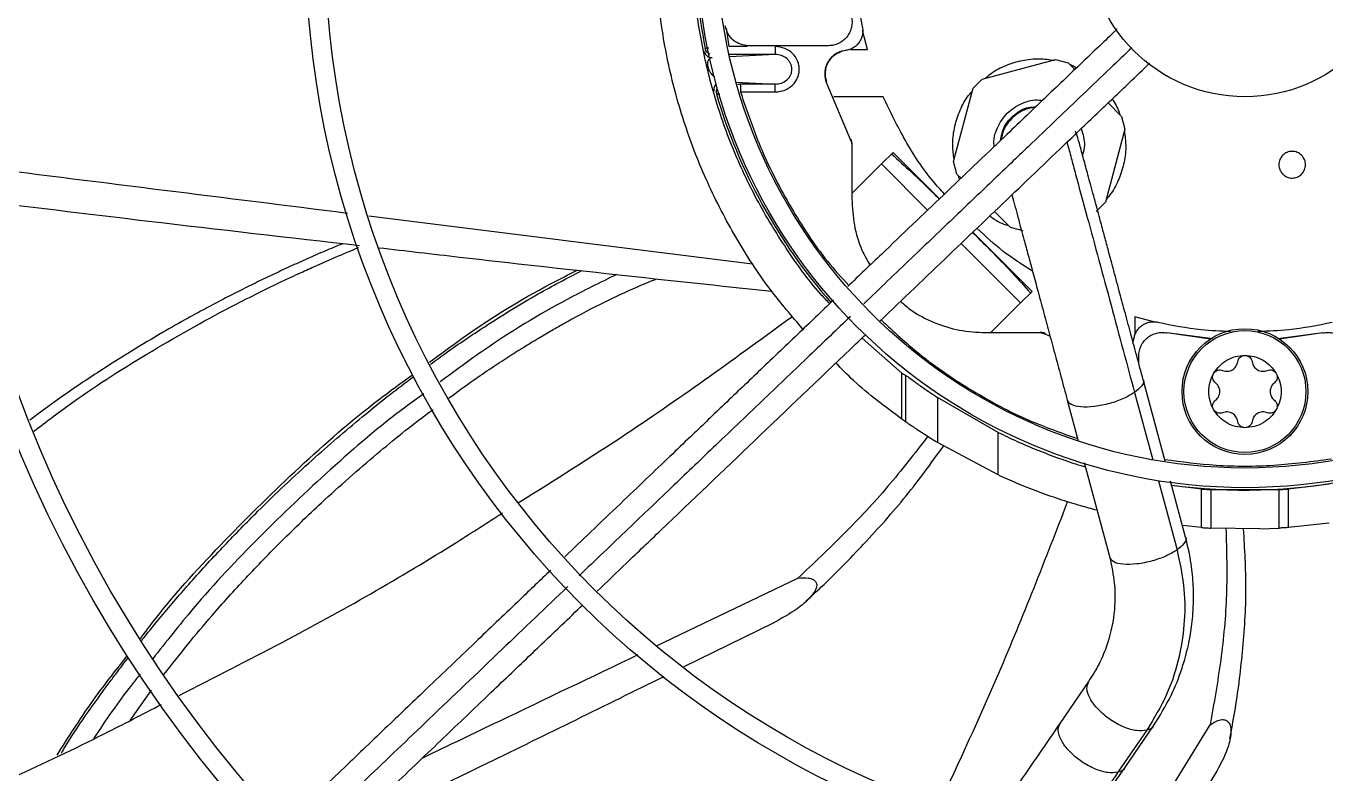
# Model space of a CAD drawing. Header units: inches. Extents: x 1229 to 1453, y -1023 to -720.
# Drawn here: x 1249.01 to 1255.52, y -989.65 to -985.91 of the extents above; entities that cross this region are included whole.
import ezdxf

# ---------------------------------------------------------------- set-up
doc = ezdxf.new("R2010")
doc.units = ezdxf.units.IN
doc.header["$MEASUREMENT"] = 0

msp = doc.modelspace()

# ---------------------------------------------------------------- linework, layer by layer
at = {"color": 18, "linetype": 'Continuous', "lineweight": 25, "true_color": 0x000000}
for p, q in [((1252.5126, -985.9213), (1252.5268, -986.0133)), ((1253.2208, -986.0284), (1253.1956, -985.9332)), ((1252.62, -986.0133), (1252.5268, -986.0133)), ((1252.7591, -986.0527), (1252.5274, -986.0527)), ((1252.7591, -986.0527), (1252.53, -986.0642)), ((1253.0252, -986.0087), (1252.6251, -986.0087)), ((1252.7591, -986.0133), (1252.7591, -986.0527)), ((1253.1357, -986.0284), (1253.2208, -986.0284)), ((1253.7955, -986.176), (1254.1619, -986.0778)), ((1254.1619, -986.0778), (1254.2248, -986.0947)), ((1254.2248, -986.0947), (1254.2584, -986.1282)), ((1252.5621, -986.191), (1252.7591, -986.2009)), ((1253.0127, -986.1878), (1253.0146, -986.1875)), ((1253.0127, -986.1878), (1253.1378, -986.4843)), ((1253.7494, -986.2221), (1253.7955, -986.176)), ((1252.5707, -986.2009), (1252.5845, -986.2009)), ((1252.7591, -986.2009), (1252.5845, -986.2009)), ((1252.5845, -986.2403), (1252.7591, -986.2403)), ((1253.6512, -986.5885), (1253.7494, -986.2221)), ((1253.2989, -986.2646), (1253.0516, -986.2646)), ((1254.4254, -986.2953), (1254.4931, -986.3629)), ((1254.4931, -986.3629), (1254.5099, -986.4259)), ((1254.2674, -986.4562), (1254.2623, -986.4361)), ((1254.5099, -986.4259), (1254.4118, -986.7923)), ((1253.1378, -986.4762), (1253.1378, -986.4843)), ((1253.1421, -986.5024), (1253.1421, -986.4939)), ((1253.1421, -986.5024), (1253.1421, -986.7764)), ((1253.3484, -986.5434), (1253.2908, -986.601)), ((1253.3484, -986.5434), (1253.5808, -986.7758)), ((1253.2908, -986.601), (1253.1421, -986.7497)), ((1253.5219, -986.832), (1253.2908, -986.601)), ((1253.6681, -986.6515), (1253.6512, -986.5885)), ((1253.689, -986.6724), (1253.6681, -986.6515)), ((1253.9363, -986.9197), (1253.856, -986.8394)), ((1254.4118, -986.7923), (1254.3657, -986.8384)), ((1250.7236, -986.86), (1252.6447, -987.1014)), ((1253.7478, -986.9428), (1254.0444, -987.2394)), ((1253.9993, -986.9366), (1253.9363, -986.9197)), ((1253.9868, -987.297), (1253.689, -986.9991)), ((1253.9868, -987.297), (1253.8381, -987.4457)), ((1254.0444, -987.2394), (1253.9868, -987.297)), ((1254.6546, -987.3921), (1254.5594, -987.3669)), ((1254.5594, -987.3669), (1254.5594, -987.4521)), ((1253.3932, -987.6486), (1253.1932, -987.4729)), ((1253.8114, -987.4457), (1254.0854, -987.4457)), ((1254.0938, -987.4457), (1254.0854, -987.4457)), ((1254.1035, -987.45), (1254.1116, -987.45)), ((1254.1035, -987.45), (1254.1346, -987.4631)), ((1254.5498, -987.5001), (1254.5551, -987.4774)), ((1254.9378, -987.4776), (1254.7202, -987.4467)), ((1254.9503, -987.4769), (1254.7202, -987.4467)), ((1255.501, -987.4467), (1255.2753, -987.4763)), ((1255.501, -987.4467), (1255.2834, -987.4776)), ((1254.5791, -987.5995), (1254.5791, -987.5626)), ((1253.3932, -987.8791), (1253.3932, -987.6486)), ((1253.3932, -987.6486), (1253.3977, -987.6521)), ((1253.3977, -987.6521), (1253.4111, -987.6583)), ((1253.4111, -987.6583), (1253.4111, -987.8918)), ((1254.7112, -988.0892), (1254.6011, -987.6812)), ((1254.558, -987.7456), (1254.649, -988.0831)), ((1253.8743, -987.9454), (1253.5705, -987.7705)), ((1253.5705, -987.7705), (1253.5705, -987.9965)), ((1254.2211, -987.7838), (1254.2762, -987.9884)), ((1253.4111, -987.8918), (1253.3932, -987.8791)), ((1253.8743, -988.1586), (1253.8743, -987.9454)), ((1253.8743, -988.1586), (1253.5705, -987.9965)), ((1254.3053, -988.0963), (1254.4337, -988.5723)), ((1254.3087, -988.1152), (1254.3081, -988.1147)), ((1254.6772, -988.1877), (1254.7706, -988.5341)), ((1254.8137, -988.4697), (1254.7384, -988.1903)), ((1254.893, -988.2304), (1254.7443, -988.2121)), ((1255.532, -988.2053), (1255.3282, -988.2304)), ((1254.893, -988.4219), (1254.893, -988.2304)), ((1255.2818, -988.2338), (1254.9394, -988.2338)), ((1254.9394, -988.2338), (1254.9394, -988.425)), ((1255.2818, -988.425), (1255.2818, -988.2338)), ((1255.3282, -988.4219), (1255.3282, -988.2304)), ((1255.532, -988.3997), (1255.3282, -988.4219)), ((1254.893, -988.4219), (1254.7981, -988.4116)), ((1255.1855, -988.429), (1254.9394, -988.425)), ((1255.1855, -988.429), (1255.2818, -988.425)), ((1252.1638, -989.0142), (1252.8721, -988.6751)), ((1252.7478, -988.9003), (1252.3015, -989.1194)), ((1249.5279, -989.3885), (1249.6357, -989.2367)), ((1254.3281, -989.1926), (1254.1842, -989.4025)), ((1254.6186, -989.4375), (1254.4748, -989.6474)), ((1254.5088, -989.6254), (1254.6526, -989.4154)), ((1254.5451, -990.0439), (1254.936, -989.4106)), ((1254.9714, -989.6381), (1254.7173, -990.0587))]:
    msp.add_line(p, q, dxfattribs=at)
for centre, radius in [((1255.1106, -985.4772), 11.7126), ((1255.1106, -985.4772), 8.5704), ((1255.1106, -985.4772), 8.472), ((1255.1106, -985.4772), 6.6478), ((1255.1106, -985.4772), 6.5493), ((1255.1106, -985.4772), 4.7037), ((1255.1106, -985.4772), 4.6053), ((1255.1106, -985.4772), 2.745), ((1255.1106, -985.4772), 2.6465), ((1255.1106, -985.4772), 0.7874), ((1255.1106, -987.741), 0.315), ((1255.1106, -987.741), 0.3053)]:
    msp.add_circle(centre, radius, dxfattribs=at)
for centre, radius, start, end in [((1255.1106, -985.4772), 2.7569, 168.59287, 191.40713), ((1252.502, -986.2389), 0.0394, 150.10728, 196.26893), ((1255.1106, -985.4772), 2.7569, 196.2782, 221.24448), ((1255.1106, -985.4772), 2.7569, 262.29322, 280.98001)]:
    msp.add_arc(centre, radius, start, end, dxfattribs=at)
for points, knots in [([(1252.8976, -987.4286), (1252.8415, -987.363), (1252.7181, -987.2188), (1252.5586, -986.9721), (1252.4153, -986.6967), (1252.3025, -986.4073), (1252.2204, -986.1078), (1252.1702, -985.8013), (1252.1525, -985.4912), (1252.1673, -985.181), (1252.2146, -984.874), (1252.2937, -984.5737), (1252.4041, -984.2835), (1252.5438, -984.0059), (1252.7134, -983.7462), (1252.8629, -983.5526), (1252.9631, -983.4543), (1252.9894, -983.4284)], [0, 0, 0, 0, 0.05882, 0.129282, 0.199743, 0.270205, 0.340667, 0.411128, 0.48159, 0.552051, 0.622513, 0.692975, 0.763436, 0.833898, 0.904359, 0.974821, 1, 1, 1, 1]), ([(1253.0312, -987.3009), (1253.0158, -987.2845), (1252.9351, -987.1989), (1252.8112, -987.0251), (1252.6627, -986.7816), (1252.5419, -986.5226), (1252.4479, -986.253), (1252.3823, -985.9751), (1252.3456, -985.6919), (1252.3381, -985.4064), (1252.3601, -985.1216), (1252.4113, -984.8407), (1252.491, -984.5664), (1252.5987, -984.302), (1252.7324, -984.0495), (1252.8933, -983.814), (1253.0223, -983.6505), (1253.1033, -983.5726), (1253.1158, -983.5607)], [0, 0, 0, 0, 0.016441, 0.085793, 0.155147, 0.2245, 0.293853, 0.363206, 0.432559, 0.501912, 0.571266, 0.640619, 0.709972, 0.779325, 0.848678, 0.918031, 0.987384, 1, 1, 1, 1]), ([(1266.8201, -985.4772), (1266.8153, -985.7326), (1266.8057, -986.2436), (1266.7276, -987.0067), (1266.6035, -987.7632), (1266.4292, -988.51), (1266.2066, -989.2438), (1265.9365, -989.9614), (1265.6201, -990.6599), (1265.2586, -991.3361), (1264.8537, -991.9873), (1264.407, -992.6106), (1263.9206, -993.2033), (1263.3964, -993.763), (1262.8368, -994.2871), (1262.244, -994.7736), (1261.6207, -995.2202), (1260.9696, -995.6252), (1260.2933, -995.9866), (1259.5949, -996.3031), (1258.8772, -996.5732), (1258.1434, -996.7958), (1257.3967, -996.9699), (1256.6401, -997.0948), (1255.877, -997.17), (1255.1106, -997.1951), (1254.3442, -997.17), (1253.5811, -997.0948), (1252.8246, -996.9699), (1252.0778, -996.7958), (1251.344, -996.5732), (1250.6264, -996.3031), (1249.9279, -995.9866), (1249.2517, -995.6252), (1248.6005, -995.2202), (1247.9772, -994.7736), (1247.3845, -994.2871), (1246.8248, -993.763), (1246.3006, -993.2033), (1245.8142, -992.6106), (1245.3675, -991.9873), (1244.9626, -991.3361), (1244.6012, -990.6599), (1244.2847, -989.9614), (1244.0146, -989.2438), (1243.792, -988.51), (1243.6177, -987.7632), (1243.4936, -987.0067), (1243.4156, -986.2436), (1243.4059, -985.7326), (1243.4011, -985.4772)], [0, 0, 0, 0, 0.020833, 0.041667, 0.0625, 0.083333, 0.104167, 0.125, 0.145833, 0.166667, 0.1875, 0.208333, 0.229167, 0.25, 0.270833, 0.291667, 0.3125, 0.333333, 0.354167, 0.375, 0.395833, 0.416667, 0.4375, 0.458333, 0.479167, 0.5, 0.520833, 0.541667, 0.5625, 0.583333, 0.604167, 0.625, 0.645833, 0.666667, 0.6875, 0.708333, 0.729167, 0.75, 0.770833, 0.791667, 0.8125, 0.833333, 0.854167, 0.875, 0.895833, 0.916667, 0.9375, 0.958333, 0.979167, 1, 1, 1, 1]), ([(1253.1491, -985.5399), (1253.1508, -985.5922), (1253.1549, -985.7179), (1253.1799, -985.8412), (1253.1945, -985.9131)], [0, 0, 0, 0, 0.416577, 1, 1, 1, 1]), ([(1253.1411, -985.8676), (1253.1422, -985.8762), (1253.1445, -985.8935), (1253.1406, -985.9196), (1253.1316, -985.9441), (1253.1172, -985.9661), (1253.0984, -985.9845), (1253.0761, -985.9981), (1253.0513, -986.007), (1253.0339, -986.0081), (1253.0252, -986.0087)], [0, 0, 0, 0, 0.125001, 0.250001, 0.374998, 0.500001, 0.625014, 0.749999, 0.875017, 1, 1, 1, 1]), ([(1252.6251, -986.0087), (1252.6112, -986.0073), (1252.5835, -986.0044), (1252.5473, -985.9823), (1252.5196, -985.9502), (1252.5122, -985.9234), (1252.5086, -985.9099)], [0, 0, 0, 0, 0.250009, 0.500005, 0.749994, 1, 1, 1, 1]), ([(1253.1945, -985.9131), (1253.1956, -985.9199), (1253.1979, -985.9335), (1253.1957, -985.9541), (1253.1898, -985.9739), (1253.1796, -985.992), (1253.1661, -986.0076), (1253.1495, -986.0199), (1253.1307, -986.029), (1253.1172, -986.0314), (1253.1104, -986.0327)], [0, 0, 0, 0, 0.124963, 0.249993, 0.374924, 0.499989, 0.624924, 0.749981, 0.874946, 1, 1, 1, 1]), ([(1254.4711, -985.9249), (1254.4454, -985.9495), (1254.3875, -986.0048), (1254.2977, -986.0907), (1254.2013, -986.1827), (1254.1041, -986.2756), (1254.0057, -986.3697), (1253.8375, -986.5304), (1253.5994, -986.758), (1253.3379, -987.0078), (1253.1785, -987.1602), (1253.1219, -987.2142)], [0, 0, 0, 0, 0.05711, 0.128549, 0.199694, 0.271209, 0.344556, 0.418387, 0.645032, 0.874058, 1, 1, 1, 1]), ([(1252.4037, -986.0373), (1252.405, -986.0415), (1252.4077, -986.0501), (1252.4169, -986.0604), (1252.4289, -986.0674), (1252.4379, -986.0682), (1252.4423, -986.0687)], [0, 0, 0, 0, 0.242701, 0.500196, 0.757576, 1, 1, 1, 1]), ([(1252.4263, -986.0206), (1252.4229, -986.0209), (1252.4105, -986.0219), (1252.4091, -986.0222), (1252.4081, -986.0224)], [0, 0, 0, 0, 0.270825, 1, 1, 1, 1]), ([(1252.4317, -986.0506), (1252.4283, -986.049), (1252.4206, -986.0454), (1252.4121, -986.0352), (1252.4094, -986.0266), (1252.4081, -986.0224)], [0, 0, 0, 0, 0.296439, 0.658772, 1, 1, 1, 1]), ([(1252.7591, -986.2403), (1252.7753, -986.2385), (1252.8071, -986.2349), (1252.8471, -986.2081), (1252.869, -986.1765), (1252.8778, -986.1484), (1252.8799, -986.1268), (1252.8778, -986.1051), (1252.869, -986.0771), (1252.8471, -986.0454), (1252.8071, -986.0186), (1252.7753, -986.0151), (1252.7591, -986.0133)], [0, 0, 0, 0, 0.13208, 0.259807, 0.381605, 0.440901, 0.500003, 0.559051, 0.618404, 0.740194, 0.86792, 1, 1, 1, 1]), ([(1252.7591, -986.2009), (1252.7696, -986.1999), (1252.7904, -986.198), (1252.8135, -986.1843), (1252.8278, -986.1694), (1252.8359, -986.1564), (1252.841, -986.1419), (1252.8428, -986.1268), (1252.841, -986.1116), (1252.8359, -986.0972), (1252.8278, -986.0841), (1252.8135, -986.0692), (1252.7904, -986.0556), (1252.7696, -986.0536), (1252.7591, -986.0527)], [0, 0, 0, 0, 0.127646, 0.253731, 0.316129, 0.377882, 0.439094, 0.5, 0.560906, 0.622118, 0.683871, 0.746269, 0.872354, 1, 1, 1, 1]), ([(1253.1104, -986.0327), (1253.1018, -986.0343), (1253.0845, -986.0375), (1253.0608, -986.0494), (1253.0402, -986.0659), (1253.0238, -986.0866), (1253.0122, -986.1103), (1253.0063, -986.136), (1253.0058, -986.1624), (1253.0104, -986.1793), (1253.0127, -986.1878)], [0, 0, 0, 0, 0.125215, 0.25039, 0.375498, 0.500529, 0.625476, 0.750352, 0.875182, 1, 1, 1, 1]), ([(1253.0883, -986.0379), (1253.0882, -986.0379), (1253.0797, -986.0399), (1253.0639, -986.0487), (1253.0425, -986.0649), (1253.0252, -986.0867), (1253.0134, -986.1118), (1253.008, -986.1382), (1253.0082, -986.1639), (1253.0125, -986.1798), (1253.0146, -986.1875)], [0, 0, 0, 0, 0.002793, 0.141481, 0.287565, 0.43758, 0.587496, 0.733301, 0.871597, 1, 1, 1, 1]), ([(1253.0301, -986.082), (1253.0308, -986.0808), (1253.0357, -986.0725), (1253.0486, -986.0602), (1253.0676, -986.046), (1253.082, -986.0404), (1253.0889, -986.0376)], [0, 0, 0, 0, 0.0563013, 0.3807842, 0.6971078, 1, 1, 1, 1]), ([(1254.5439, -986.0187), (1254.5081, -986.0529), (1254.4268, -986.1306), (1254.3029, -986.2491), (1254.1655, -986.3803), (1254.0172, -986.5221), (1253.8469, -986.6848), (1253.6525, -986.8706), (1253.4348, -987.0786), (1253.2817, -987.225), (1253.2019, -987.3012)], [0, 0, 0, 0, 0.079852, 0.181674, 0.276801, 0.38677, 0.51305, 0.657293, 0.821408, 1, 1, 1, 1]), ([(1252.4423, -986.0687), (1252.4387, -986.0695), (1252.4317, -986.0711), (1252.4237, -986.0805), (1252.4188, -986.0907), (1252.4193, -986.1041), (1252.4197, -986.108), (1252.4203, -986.1112), (1252.421, -986.1146), (1252.422, -986.118), (1252.423, -986.1211), (1252.4253, -986.1273), (1252.4304, -986.1377), (1252.4412, -986.1539), (1252.4486, -986.1595), (1252.4537, -986.1634)], [0, 0, 0, 0, 0.207855, 0.412922, 0.557567, 0.578568, 0.588222, 0.597281, 0.606001, 0.614865, 0.624252, 0.634271, 0.678704, 0.77663, 1, 1, 1, 1]), ([(1253.0141, -986.1876), (1253.011, -986.1736), (1253.0062, -986.152), (1253.0109, -986.1219), (1253.018, -986.1001), (1253.0263, -986.0877), (1253.0301, -986.082)], [0, 0, 0, 0, 0.3849198, 0.5963778, 0.8156775, 1, 1, 1, 1]), ([(1253.2818, -987.3882), (1253.3975, -987.2776), (1253.6231, -987.062), (1253.9578, -986.7422), (1254.2048, -986.5061), (1254.3692, -986.349), (1254.4514, -986.2705), (1254.5393, -986.1865), (1254.5997, -986.1288), (1254.6334, -986.0965)], [0, 0, 0, 0, 0.2572, 0.501376, 0.742891, 0.8052, 0.866002, 0.925153, 1, 1, 1, 1]), ([(1253.8093, -986.1723), (1253.8193, -986.1636), (1253.8507, -986.1364), (1253.9142, -986.1049), (1253.9954, -986.0799), (1254.0778, -986.0708), (1254.1311, -986.0781), (1254.1562, -986.0816)], [0, 0, 0, 0, 0.107194, 0.336385, 0.565575, 0.794768, 1, 1, 1, 1]), ([(1254.2333, -986.1032), (1254.2377, -986.1043), (1254.2501, -986.1076), (1254.2611, -986.1144), (1254.2682, -986.1188)], [0, 0, 0, 0, 0.353533, 1, 1, 1, 1]), ([(1252.4543, -986.2376), (1252.4537, -986.2349), (1252.4525, -986.2293), (1252.453, -986.2204), (1252.4556, -986.2113), (1252.4597, -986.2037), (1252.4637, -986.1999), (1252.4653, -986.1984)], [0, 0, 0, 0, 0.1921485, 0.4004673, 0.6211874, 0.8486075, 1, 1, 1, 1]), ([(1252.4642, -986.2499), (1252.4658, -986.25), (1252.468, -986.2501), (1252.4788, -986.2493), (1252.482, -986.2491)], [0, 0, 0, 0, 0.7037932, 1, 1, 1, 1]), ([(1252.5845, -986.2009), (1252.5845, -986.2016), (1252.5845, -986.2029), (1252.5845, -986.212), (1252.5845, -986.225), (1252.5845, -986.2352), (1252.5845, -986.2403)], [0, 0, 0, 0, 0.2500041, 0.4999999, 0.7499969, 1, 1, 1, 1]), ([(1252.5845, -986.2403), (1252.6181, -986.3392), (1252.6859, -986.5394), (1252.835, -986.8227), (1252.9816, -987.0495), (1253.0906, -987.1697), (1253.1268, -987.2096)], [0, 0, 0, 0, 0.279586, 0.565486, 0.855754, 1, 1, 1, 1]), ([(1252.7591, -986.2403), (1252.7591, -986.2352), (1252.7591, -986.225), (1252.7591, -986.212), (1252.7591, -986.2029), (1252.7591, -986.2016), (1252.7591, -986.2009)], [0, 0, 0, 0, 0.2500031, 0.5000001, 0.7499959, 1, 1, 1, 1]), ([(1253.6544, -986.5767), (1253.6512, -986.5536), (1253.6442, -986.5024), (1253.6533, -986.422), (1253.6783, -986.3408), (1253.7097, -986.2774), (1253.737, -986.2459), (1253.7457, -986.2359)], [0, 0, 0, 0, 0.191822, 0.424881, 0.65794, 0.890999, 1, 1, 1, 1]), ([(1253.6059, -986.7517), (1253.5867, -986.7304), (1253.5121, -986.648), (1253.4058, -986.4857), (1253.3344, -986.338), (1253.2989, -986.2646)], [0, 0, 0, 0, 0.148915, 0.576562, 1, 1, 1, 1]), ([(1253.8554, -986.5133), (1253.855, -986.5113), (1253.8485, -986.4804), (1253.8683, -986.4182), (1253.9158, -986.3425), (1253.9916, -986.2946), (1254.0568, -986.2751), (1254.0906, -986.2827), (1254.0956, -986.2838)], [0, 0, 0, 0, 0.016573, 0.252241, 0.48791, 0.723573, 0.959246, 1, 1, 1, 1]), ([(1253.8859, -986.4841), (1253.8912, -986.4599), (1253.9019, -986.4099), (1253.954, -986.3511), (1254.0117, -986.3165), (1254.0504, -986.3154), (1254.0629, -986.3151)], [0, 0, 0, 0, 0.2752, 0.567738, 0.860276, 1, 1, 1, 1]), ([(1254.0601, -986.3177), (1254.0438, -986.3203), (1254.0086, -986.3259), (1253.9602, -986.3544), (1253.9203, -986.3964), (1253.8958, -986.4402), (1253.892, -986.4696), (1253.8906, -986.4796)], [0, 0, 0, 0, 0.194003, 0.421826, 0.649697, 0.879887, 1, 1, 1, 1]), ([(1254.4457, -986.276), (1254.4592, -986.297), (1254.4753, -986.3219), (1254.4834, -986.3501), (1254.4846, -986.3545)], [0, 0, 0, 0, 0.845357, 1, 1, 1, 1]), ([(1254.6011, -987.6812), (1254.5905, -987.6417), (1254.5698, -987.5649), (1254.5385, -987.4489), (1254.5092, -987.3401), (1254.48, -987.2318), (1254.4521, -987.1286), (1254.4267, -987.0342), (1254.4044, -986.9516), (1254.3815, -986.8666), (1254.3551, -986.7686), (1254.3287, -986.6708), (1254.3045, -986.5818), (1254.2852, -986.5107), (1254.2719, -986.4622), (1254.2692, -986.4533), (1254.2685, -986.4507)], [0, 0, 0, 0, 0.086555, 0.168328, 0.244021, 0.312727, 0.392558, 0.458548, 0.511091, 0.569457, 0.6439, 0.731959, 0.805123, 0.883046, 0.965405, 1, 1, 1, 1]), ([(1254.2905, -986.4243), (1254.2994, -986.4519), (1254.3136, -986.4956), (1254.3017, -986.5394), (1254.2974, -986.5554)], [0, 0, 0, 0, 0.632258, 1, 1, 1, 1]), ([(1254.5068, -986.4377), (1254.5099, -986.4608), (1254.5169, -986.5121), (1254.5079, -986.5924), (1254.4829, -986.6736), (1254.4514, -986.737), (1254.4242, -986.7685), (1254.4155, -986.7785)], [0, 0, 0, 0, 0.191822, 0.424881, 0.65794, 0.890999, 1, 1, 1, 1]), ([(1253.1421, -986.4939), (1253.1419, -986.4909), (1253.1415, -986.4847), (1253.1391, -986.479), (1253.1378, -986.4762)], [0, 0, 0, 0, 0.500006, 1, 1, 1, 1]), ([(1253.1378, -986.4843), (1253.139, -986.4872), (1253.1416, -986.4929), (1253.1419, -986.4992), (1253.1421, -986.5024)], [0, 0, 0, 0, 0.499793, 1, 1, 1, 1]), ([(1254.2197, -986.4919), (1254.2218, -986.4998), (1254.2296, -986.529), (1254.246, -986.5908), (1254.2766, -986.7046), (1254.3211, -986.8687), (1254.3796, -987.0835), (1254.4401, -987.3083), (1254.5008, -987.5335), (1254.539, -987.6755), (1254.558, -987.7456)], [0, 0, 0, 0, 0.027557, 0.102361, 0.178933, 0.337215, 0.501507, 0.66908, 0.836408, 1, 1, 1, 1]), ([(1253.3408, -986.551), (1253.3746, -986.5813), (1253.4476, -986.647), (1253.5261, -986.7235), (1253.5717, -986.7687), (1253.5798, -986.7767)], [0, 0, 0, 0, 0.414437, 0.895928, 1, 1, 1, 1]), ([(1255.3946, -986.5573), (1255.3877, -986.5518), (1255.3739, -986.5409), (1255.3472, -986.5361), (1255.321, -986.5412), (1255.2987, -986.5561), (1255.2838, -986.5784), (1255.2787, -986.6046), (1255.2835, -986.6313), (1255.2944, -986.6451), (1255.2999, -986.652)], [0, 0, 0, 0, 0.124991, 0.250006, 0.374998, 0.499989, 0.624997, 0.749994, 0.874992, 1, 1, 1, 1]), ([(1255.2999, -986.652), (1255.3068, -986.6575), (1255.3206, -986.6684), (1255.3473, -986.6732), (1255.3735, -986.6681), (1255.3958, -986.6532), (1255.4107, -986.6309), (1255.4158, -986.6047), (1255.411, -986.578), (1255.4001, -986.5642), (1255.3946, -986.5573)], [0, 0, 0, 0, 0.124991, 0.249983, 0.374998, 0.499989, 0.624997, 0.749995, 0.874992, 1, 1, 1, 1]), ([(1248.6657, -986.603), (1248.7051, -986.6079), (1249.3543, -986.6885), (1250.005, -986.77), (1250.6162, -986.8466)], [0, 0, 0, 0, 0.060687, 1, 1, 1, 1]), ([(1253.6831, -986.6779), (1253.6822, -986.6763), (1253.679, -986.6707), (1253.6776, -986.6644), (1253.6765, -986.6599)], [0, 0, 0, 0, 0.293997, 1, 1, 1, 1]), ([(1250.6768, -987.0109), (1250.3242, -986.9706), (1249.663, -986.8949), (1249.0036, -986.8145), (1248.6958, -986.777)], [0, 0, 0, 0, 0.533249, 1, 1, 1, 1]), ([(1253.1421, -986.7764), (1253.1448, -986.8201), (1253.1501, -986.9075), (1253.183, -987.0204), (1253.2191, -987.0831), (1253.2333, -987.1078)], [0, 0, 0, 0, 0.377261, 0.754522, 1, 1, 1, 1]), ([(1253.9438, -986.7556), (1253.9454, -986.7616), (1253.9555, -986.799), (1253.9759, -986.8746), (1254.0018, -986.9706), (1254.0246, -987.0553), (1254.047, -987.1381), (1254.0725, -987.2328), (1254.1004, -987.3363), (1254.1296, -987.4444), (1254.1588, -987.5528), (1254.1899, -987.6682), (1254.2105, -987.7446), (1254.2211, -987.7838)], [0, 0, 0, 0, 0.022461, 0.139942, 0.23925, 0.316788, 0.387556, 0.476244, 0.58317, 0.674969, 0.775927, 0.884842, 1, 1, 1, 1]), ([(1253.9278, -986.9113), (1253.9235, -986.91), (1253.892, -986.9008), (1253.8593, -986.8835), (1253.8353, -986.8635), (1253.8329, -986.8615)], [0, 0, 0, 0, 0.126271, 0.915352, 1, 1, 1, 1]), ([(1253.7471, -986.9436), (1253.7765, -986.9731), (1253.8431, -987.0401), (1253.9409, -987.1402), (1254.0065, -987.2132), (1254.0368, -987.2469)], [0, 0, 0, 0, 0.298071, 0.675346, 1, 1, 1, 1]), ([(1254.047, -987.1381), (1253.9971, -987.1065), (1253.8976, -987.0434), (1253.8117, -986.9628), (1253.7689, -986.9227)], [0, 0, 0, 0, 0.501717, 1, 1, 1, 1]), ([(1250.591, -987.001), (1250.5619, -987.013), (1250.5032, -987.0371), (1250.4157, -987.0756), (1250.3282, -987.115), (1250.2415, -987.1555), (1250.1555, -987.197), (1250.0702, -987.2395), (1249.9856, -987.2829), (1249.9018, -987.3272), (1249.8031, -987.3811), (1249.6815, -987.4501), (1249.5298, -987.5406), (1249.3565, -987.6506), (1249.1848, -987.7661), (1249.0739, -987.8488), (1249.0256, -987.8849)], [0, 0, 0, 0, 0.052483, 0.105932, 0.159241, 0.212409, 0.265434, 0.318317, 0.371058, 0.423656, 0.476108, 0.55818, 0.65612, 0.769934, 0.899624, 1, 1, 1, 1]), ([(1249.0458, -987.9395), (1249.1105, -987.8905), (1249.3007, -987.7464), (1249.6398, -987.5319), (1249.9603, -987.3525), (1250.184, -987.2397), (1250.2942, -987.1864), (1250.3865, -987.1434), (1250.472, -987.1048), (1250.5656, -987.0637), (1250.6347, -987.0349), (1250.6736, -987.0187)], [0, 0, 0, 0, 0.129763, 0.381429, 0.640209, 0.716835, 0.782155, 0.836167, 0.879949, 0.932419, 1, 1, 1, 1]), ([(1252.7418, -987.24), (1252.2202, -987.1843), (1251.5637, -987.1141), (1250.9084, -987.0378), (1250.7738, -987.0221)], [0, 0, 0, 0, 0.7945498, 1, 1, 1, 1]), ([(1251.0273, -987.5942), (1251.0817, -987.5533), (1251.2749, -987.4083), (1251.5238, -987.2561), (1251.7225, -987.1558), (1251.767, -987.1334)], [0, 0, 0, 0, 0.233458, 0.828535, 1, 1, 1, 1]), ([(1251.0327, -987.6041), (1251.0591, -987.5845), (1251.1476, -987.5191), (1251.3262, -987.3999), (1251.5502, -987.2601), (1251.7155, -987.1737), (1251.7883, -987.1357)], [0, 0, 0, 0, 0.110551, 0.370365, 0.72305, 1, 1, 1, 1]), ([(1251.9635, -987.1549), (1251.8806, -987.1956), (1251.652, -987.3079), (1251.3569, -987.4881), (1251.1537, -987.6386), (1251.081, -987.6925)], [0, 0, 0, 0, 0.2679323, 0.7381543, 1, 1, 1, 1]), ([(1251.1249, -987.7729), (1251.1657, -987.7427), (1251.2353, -987.6912), (1251.3346, -987.6242), (1251.4178, -987.5695), (1251.4953, -987.5206), (1251.5667, -987.4771), (1251.6318, -987.4387), (1251.6906, -987.4052), (1251.7873, -987.3516), (1251.9171, -987.2848), (1252.057, -987.2193), (1252.1373, -987.1873), (1252.1636, -987.1767)], [0, 0, 0, 0, 0.126707, 0.2164, 0.299415, 0.375758, 0.445433, 0.50844, 0.56479, 0.614482, 0.784764, 0.929388, 1, 1, 1, 1]), ([(1253.0507, -987.2823), (1252.9906, -987.3398), (1252.8649, -987.4599), (1252.679, -987.6375), (1252.5003, -987.8082), (1252.3526, -987.9494), (1252.2264, -988.07), (1252.1094, -988.1818), (1251.9776, -988.3078), (1251.8411, -988.4382), (1251.7485, -988.5267), (1251.7051, -988.5682)], [0, 0, 0, 0, 0.133746, 0.279588, 0.413663, 0.531738, 0.608753, 0.695126, 0.792781, 0.902958, 1, 1, 1, 1]), ([(1253.3858, -987.2888), (1253.4033, -987.304), (1253.4539, -987.3481), (1253.5541, -987.3978), (1253.6799, -987.4384), (1253.7676, -987.4432), (1253.8114, -987.4457)], [0, 0, 0, 0, 0.150102, 0.433397, 0.716699, 1, 1, 1, 1]), ([(1251.4717, -988.298), (1251.6535, -988.1841), (1252.1216, -987.8908), (1252.5681, -987.5654), (1252.8413, -987.3663)], [0, 0, 0, 0, 0.388294, 1, 1, 1, 1]), ([(1253.1349, -987.3652), (1253.0669, -987.4302), (1252.9243, -987.5664), (1252.6998, -987.781), (1252.4729, -987.9978), (1252.2447, -988.2159), (1252.0164, -988.4341), (1251.8585, -988.585), (1251.7764, -988.6634)], [0, 0, 0, 0, 0.1497372, 0.3141488, 0.4951245, 0.6503524, 0.8182344, 1, 1, 1, 1]), ([(1253.2888, -987.3815), (1253.3514, -987.44), (1253.4933, -987.5726), (1253.7439, -987.7405), (1254.0097, -987.884), (1254.1918, -987.9481), (1254.2731, -987.9767)], [0, 0, 0, 0, 0.22136, 0.501461, 0.77735, 1, 1, 1, 1]), ([(1254.5551, -987.4774), (1254.5564, -987.4706), (1254.5588, -987.4571), (1254.5678, -987.4383), (1254.5801, -987.4217), (1254.5958, -987.4082), (1254.6139, -987.398), (1254.6336, -987.392), (1254.6543, -987.3899), (1254.6679, -987.3921), (1254.6747, -987.3933)], [0, 0, 0, 0, 0.124972, 0.25001, 0.374947, 0.500009, 0.624949, 0.75001, 0.874956, 1, 1, 1, 1]), ([(1254.6747, -987.3933), (1254.7466, -987.4079), (1254.8667, -987.4324), (1254.9892, -987.4365), (1255.0383, -987.4382)], [0, 0, 0, 0, 0.59872, 1, 1, 1, 1]), ([(1255.1771, -987.4385), (1255.2282, -987.4368), (1255.3526, -987.4327), (1255.4746, -987.4079), (1255.5466, -987.3933)], [0, 0, 0, 0, 0.410746, 1, 1, 1, 1]), ([(1251.8662, -988.741), (1251.9155, -988.6939), (1252.0221, -988.592), (1252.285, -988.3408), (1252.6587, -987.9836), (1253.0004, -987.6571), (1253.1858, -987.48), (1253.2108, -987.4561)], [0, 0, 0, 0, 0.11035, 0.238589, 0.587584, 0.944376, 1, 1, 1, 1]), ([(1254.0854, -987.4457), (1254.0886, -987.4459), (1254.0949, -987.4462), (1254.1006, -987.4488), (1254.1035, -987.45)], [0, 0, 0, 0, 0.500313, 1, 1, 1, 1]), ([(1254.1116, -987.45), (1254.1088, -987.4487), (1254.1031, -987.4462), (1254.0969, -987.4459), (1254.0938, -987.4457)], [0, 0, 0, 0, 0.5000742, 1, 1, 1, 1]), ([(1254.5791, -987.5626), (1254.5797, -987.5539), (1254.5808, -987.5365), (1254.5896, -987.5117), (1254.6033, -987.4893), (1254.6217, -987.4706), (1254.6436, -987.4562), (1254.6682, -987.4472), (1254.6943, -987.4433), (1254.7116, -987.4456), (1254.7202, -987.4467)], [0, 0, 0, 0, 0.125001, 0.250007, 0.375006, 0.500011, 0.625006, 0.750002, 0.875009, 1, 1, 1, 1]), ([(1255.501, -987.4467), (1255.5097, -987.4456), (1255.5269, -987.4433), (1255.553, -987.4472), (1255.5776, -987.4562), (1255.5996, -987.4706), (1255.6179, -987.4893), (1255.6316, -987.5117), (1255.6404, -987.5365), (1255.6416, -987.5539), (1255.6421, -987.5626)], [0, 0, 0, 0, 0.1250108, 0.2500147, 0.3750084, 0.5000003, 0.6250025, 0.7499986, 0.8750015, 1, 1, 1, 1]), ([(1254.9538, -987.6504), (1254.9627, -987.6373), (1254.9806, -987.6111), (1255.0191, -987.5825), (1255.0632, -987.5634), (1255.0948, -987.561), (1255.1106, -987.5598)], [0, 0, 0, 0, 0.25, 0.500009, 0.750001, 1, 1, 1, 1]), ([(1255.0747, -987.5913), (1255.0757, -987.5871), (1255.0777, -987.5786), (1255.0863, -987.5683), (1255.0976, -987.5612), (1255.1063, -987.5603), (1255.1106, -987.5598)], [0, 0, 0, 0, 0.25002, 0.500039, 0.749992, 1, 1, 1, 1]), ([(1255.1106, -987.5598), (1255.115, -987.5603), (1255.1237, -987.5612), (1255.135, -987.5683), (1255.1435, -987.5786), (1255.1455, -987.5871), (1255.1466, -987.5913)], [0, 0, 0, 0, 0.249996, 0.5000136, 0.7500207, 1, 1, 1, 1]), ([(1255.1106, -987.5598), (1255.1264, -987.561), (1255.1581, -987.5634), (1255.2021, -987.5825), (1255.2406, -987.6111), (1255.2585, -987.6373), (1255.2674, -987.6504)], [0, 0, 0, 0, 0.250018, 0.500003, 0.750006, 1, 1, 1, 1]), ([(1253.3932, -987.8791), (1253.3099, -987.8176), (1253.193, -987.7313), (1253.0912, -987.6279), (1253.062, -987.5982)], [0, 0, 0, 0, 0.713012, 1, 1, 1, 1]), ([(1254.999, -987.635), (1255.003, -987.6364), (1255.011, -987.6391), (1255.0237, -987.6395), (1255.0362, -987.6373), (1255.0478, -987.6322), (1255.058, -987.6247), (1255.0662, -987.615), (1255.0722, -987.6037), (1255.0738, -987.5955), (1255.0747, -987.5913)], [0, 0, 0, 0, 0.12501, 0.250004, 0.375012, 0.500011, 0.625011, 0.750021, 0.875002, 1, 1, 1, 1]), ([(1255.1466, -987.5913), (1255.1474, -987.5955), (1255.149, -987.6037), (1255.155, -987.615), (1255.1632, -987.6247), (1255.1734, -987.6322), (1255.185, -987.6373), (1255.1975, -987.6395), (1255.2102, -987.6391), (1255.2182, -987.6364), (1255.2222, -987.635)], [0, 0, 0, 0, 0.125008, 0.249987, 0.374996, 0.499995, 0.624992, 0.749999, 0.874992, 1, 1, 1, 1]), ([(1249.5804, -988.9771), (1249.605, -988.9443), (1249.7351, -988.7712), (1250.0003, -988.4835), (1250.3731, -988.1169), (1250.6882, -987.8403), (1250.8858, -987.6976), (1250.9428, -987.6564)], [0, 0, 0, 0, 0.064155, 0.338902, 0.613661, 0.888436, 1, 1, 1, 1]), ([(1249.5865, -988.9874), (1249.5942, -988.9776), (1249.6261, -988.9371), (1249.6831, -988.868), (1249.7569, -988.7807), (1249.8619, -988.6606), (1249.9976, -988.5128), (1250.1991, -988.307), (1250.4274, -988.091), (1250.6784, -987.876), (1250.8488, -987.7383), (1250.9367, -987.6742), (1250.9474, -987.6664)], [0, 0, 0, 0, 0.019567, 0.080793, 0.140643, 0.199118, 0.331502, 0.456248, 0.653121, 0.827364, 0.97898, 1, 1, 1, 1]), ([(1253.4111, -987.6583), (1253.4137, -987.6601), (1253.419, -987.6636), (1253.4501, -987.6866), (1253.4992, -987.7222), (1253.5459, -987.7538), (1253.5705, -987.7705)], [0, 0, 0, 0, 0.217088, 0.450003, 0.710031, 1, 1, 1, 1]), ([(1254.601, -987.6814), (1254.6011, -987.6815), (1254.6084, -987.6891), (1254.5973, -987.7123), (1254.5711, -987.7345), (1254.558, -987.7456)], [0, 0, 0, 0, 0.006741, 0.503357, 1, 1, 1, 1]), ([(1254.9538, -987.8315), (1254.9469, -987.8172), (1254.9332, -987.7886), (1254.9277, -987.741), (1254.9332, -987.6933), (1254.9469, -987.6647), (1254.9538, -987.6504)], [0, 0, 0, 0, 0.25, 0.5, 0.75, 1, 1, 1, 1]), ([(1254.9631, -987.6973), (1254.9599, -987.6943), (1254.9536, -987.6882), (1254.9489, -987.6757), (1254.9484, -987.6624), (1254.952, -987.6544), (1254.9538, -987.6504)], [0, 0, 0, 0, 0.24999, 0.499996, 0.749992, 1, 1, 1, 1]), ([(1254.9538, -987.6504), (1254.9563, -987.6469), (1254.9615, -987.6398), (1254.9733, -987.6335), (1254.9864, -987.6313), (1254.9948, -987.6338), (1254.999, -987.635)], [0, 0, 0, 0, 0.24999, 0.499994, 0.749963, 1, 1, 1, 1]), ([(1255.2222, -987.635), (1255.2264, -987.6338), (1255.2348, -987.6313), (1255.2479, -987.6335), (1255.2597, -987.6398), (1255.2649, -987.6469), (1255.2674, -987.6504)], [0, 0, 0, 0, 0.249948, 0.500007, 0.750011, 1, 1, 1, 1]), ([(1255.2674, -987.6504), (1255.2692, -987.6544), (1255.2728, -987.6624), (1255.2723, -987.6757), (1255.2677, -987.6882), (1255.2613, -987.6943), (1255.2581, -987.6973)], [0, 0, 0, 0, 0.250008, 0.500004, 0.75001, 1, 1, 1, 1]), ([(1255.2674, -987.6504), (1255.2743, -987.6647), (1255.2881, -987.6933), (1255.2935, -987.741), (1255.2881, -987.7886), (1255.2743, -987.8172), (1255.2674, -987.8315)], [0, 0, 0, 0, 0.25, 0.5, 0.75, 1, 1, 1, 1]), ([(1250.9986, -987.7522), (1250.9678, -987.7743), (1250.805, -987.8907), (1250.5297, -988.1287), (1250.1746, -988.4645), (1249.8765, -988.7811), (1249.7081, -988.9947), (1249.6414, -989.0794)], [0, 0, 0, 0, 0.060045, 0.316961, 0.573933, 0.831058, 1, 1, 1, 1]), ([(1254.558, -987.7456), (1254.5405, -987.7562), (1254.5056, -987.7772), (1254.4327, -987.8026), (1254.3556, -987.8181), (1254.2861, -987.8198), (1254.2359, -987.8083), (1254.2267, -987.7914), (1254.2223, -987.7834)], [0, 0, 0, 0, 0.161095, 0.322181, 0.495347, 0.668516, 0.841687, 1, 1, 1, 1]), ([(1254.9631, -987.7846), (1254.9662, -987.7818), (1254.9726, -987.7763), (1254.9793, -987.7655), (1254.9836, -987.7536), (1254.9851, -987.741), (1254.9836, -987.7283), (1254.9793, -987.7164), (1254.9726, -987.7056), (1254.9662, -987.7001), (1254.9631, -987.6973)], [0, 0, 0, 0, 0.125012, 0.250004, 0.375001, 0.500001, 0.624999, 0.749996, 0.874989, 1, 1, 1, 1]), ([(1255.2581, -987.6973), (1255.255, -987.7001), (1255.2487, -987.7056), (1255.2419, -987.7164), (1255.2376, -987.7283), (1255.2362, -987.741), (1255.2376, -987.7536), (1255.2419, -987.7655), (1255.2487, -987.7763), (1255.255, -987.7818), (1255.2581, -987.7846)], [0, 0, 0, 0, 0.1250108, 0.2500039, 0.375001, 0.4999994, 0.6249992, 0.7499963, 0.8749882, 1, 1, 1, 1]), ([(1254.9538, -987.8315), (1254.952, -987.8275), (1254.9484, -987.8195), (1254.9489, -987.8062), (1254.9536, -987.7937), (1254.9599, -987.7876), (1254.9631, -987.7846)], [0, 0, 0, 0, 0.250008, 0.500004, 0.75001, 1, 1, 1, 1]), ([(1255.2581, -987.7846), (1255.2613, -987.7876), (1255.2677, -987.7937), (1255.2723, -987.8062), (1255.2728, -987.8195), (1255.2692, -987.8275), (1255.2674, -987.8315)], [0, 0, 0, 0, 0.24999, 0.499996, 0.749992, 1, 1, 1, 1]), ([(1249.6974, -989.1578), (1249.7764, -989.058), (1249.8812, -988.9257), (1250.0214, -988.7684), (1250.1073, -988.6747), (1250.1969, -988.5806), (1250.2899, -988.4862), (1250.3866, -988.3916), (1250.5426, -988.2442), (1250.7522, -988.0611), (1250.9401, -987.9069), (1251.0368, -987.8369), (1251.0455, -987.8307)], [0, 0, 0, 0, 0.200081, 0.265506, 0.33241, 0.40079, 0.470643, 0.541969, 0.614762, 0.810431, 0.983024, 1, 1, 1, 1]), ([(1255.1106, -987.9221), (1255.0948, -987.9209), (1255.0632, -987.9185), (1255.0191, -987.8994), (1254.9806, -987.8708), (1254.9627, -987.8446), (1254.9538, -987.8315)], [0, 0, 0, 0, 0.249999, 0.499991, 0.75, 1, 1, 1, 1]), ([(1254.999, -987.8469), (1254.9948, -987.8481), (1254.9864, -987.8506), (1254.9733, -987.8484), (1254.9615, -987.8421), (1254.9563, -987.835), (1254.9538, -987.8315)], [0, 0, 0, 0, 0.250037, 0.500007, 0.75001, 1, 1, 1, 1]), ([(1255.0747, -987.8906), (1255.0738, -987.8864), (1255.0722, -987.8782), (1255.0662, -987.8669), (1255.058, -987.8572), (1255.0478, -987.8497), (1255.0362, -987.8446), (1255.0237, -987.8424), (1255.011, -987.8428), (1255.003, -987.8455), (1254.999, -987.8469)], [0, 0, 0, 0, 0.124998, 0.24998, 0.37499, 0.49999, 0.624988, 0.749996, 0.87499, 1, 1, 1, 1]), ([(1255.2674, -987.8315), (1255.2585, -987.8446), (1255.2406, -987.8708), (1255.2021, -987.8994), (1255.1581, -987.9185), (1255.1264, -987.9209), (1255.1106, -987.9221)], [0, 0, 0, 0, 0.249994, 0.499997, 0.749982, 1, 1, 1, 1]), ([(1255.2222, -987.8469), (1255.2182, -987.8455), (1255.2102, -987.8428), (1255.1975, -987.8424), (1255.185, -987.8446), (1255.1734, -987.8497), (1255.1632, -987.8572), (1255.155, -987.8669), (1255.149, -987.8782), (1255.1474, -987.8864), (1255.1466, -987.8906)], [0, 0, 0, 0, 0.125008, 0.250001, 0.375007, 0.500004, 0.625003, 0.750012, 0.874992, 1, 1, 1, 1]), ([(1255.2674, -987.8315), (1255.2649, -987.835), (1255.2597, -987.8421), (1255.2479, -987.8484), (1255.2348, -987.8506), (1255.2264, -987.8481), (1255.2222, -987.8469)], [0, 0, 0, 0, 0.249989, 0.499992, 0.750051, 1, 1, 1, 1]), ([(1253.5705, -987.9965), (1253.5462, -987.9813), (1253.4998, -987.9523), (1253.4507, -987.9193), (1253.4192, -987.8975), (1253.4137, -987.8936), (1253.4111, -987.8918)], [0, 0, 0, 0, 0.283639, 0.542516, 0.778331, 1, 1, 1, 1]), ([(1253.8743, -987.9454), (1253.9055, -987.9604), (1253.9678, -987.9904), (1254.0719, -988.0347), (1254.1797, -988.0754), (1254.2604, -988.1032), (1254.3041, -988.1158), (1254.3111, -988.1178)], [0, 0, 0, 0, 0.2441304, 0.4866447, 0.724231, 0.9556138, 1, 1, 1, 1]), ([(1255.1106, -987.9221), (1255.1063, -987.9216), (1255.0976, -987.9207), (1255.0863, -987.9136), (1255.0777, -987.9033), (1255.0757, -987.8948), (1255.0747, -987.8906)], [0, 0, 0, 0, 0.249989, 0.5, 0.75, 1, 1, 1, 1]), ([(1255.1466, -987.8906), (1255.1455, -987.8948), (1255.1435, -987.9033), (1255.135, -987.9136), (1255.1237, -987.9207), (1255.115, -987.9216), (1255.1106, -987.9221)], [0, 0, 0, 0, 0.25, 0.50003, 0.75007, 1, 1, 1, 1]), ([(1253.5218, -987.9661), (1253.4564, -988.0507), (1253.3255, -988.2201), (1253.1058, -988.4548), (1252.95, -988.6017), (1252.8721, -988.6751)], [0, 0, 0, 0, 0.333469, 0.666768, 1, 1, 1, 1]), ([(1252.9125, -988.7907), (1252.9382, -988.7671), (1253.038, -988.6754), (1253.2075, -988.5013), (1253.4161, -988.2694), (1253.5398, -988.0985), (1253.6005, -988.0146)], [0, 0, 0, 0, 0.100824, 0.391078, 0.701056, 1, 1, 1, 1]), ([(1255.5434, -988.0792), (1255.4476, -988.0919), (1255.256, -988.1172), (1254.9758, -988.1177), (1254.7947, -988.0939), (1254.7094, -988.0827)], [0, 0, 0, 0, 0.34597, 0.691938, 1, 1, 1, 1]), ([(1254.3697, -988.3351), (1254.3428, -988.328), (1254.2793, -988.3114), (1254.1789, -988.2798), (1254.0713, -988.2418), (1253.9675, -988.2006), (1253.9054, -988.1726), (1253.8743, -988.1586)], [0, 0, 0, 0, 0.151194, 0.35738, 0.56852, 0.783603, 1, 1, 1, 1]), ([(1254.9394, -988.2338), (1254.9311, -988.2332), (1254.9144, -988.2321), (1254.9002, -988.231), (1254.893, -988.2304)], [0, 0, 0, 0, 0.499872, 1, 1, 1, 1]), ([(1255.3282, -988.2304), (1255.3211, -988.231), (1255.3068, -988.2321), (1255.2902, -988.2332), (1255.2818, -988.2338)], [0, 0, 0, 0, 0.500128, 1, 1, 1, 1]), ([(1253.5778, -989.8155), (1253.68, -989.5949), (1253.9119, -989.0947), (1254.1114, -988.5806), (1254.2229, -988.2933)], [0, 0, 0, 0, 0.441064, 1, 1, 1, 1]), ([(1249.7736, -989.2623), (1249.9471, -989.1745), (1250.4197, -988.9353), (1250.9592, -988.628), (1251.317, -988.3973), (1251.3931, -988.3482)], [0, 0, 0, 0, 0.313558, 0.85396, 1, 1, 1, 1]), ([(1254.6526, -989.4154), (1254.6837, -989.3656), (1254.7407, -989.274), (1254.7951, -989.136), (1254.8268, -989.0202), (1254.8421, -988.9326), (1254.8498, -988.8632), (1254.8538, -988.795), (1254.853, -988.7074), (1254.8431, -988.5957), (1254.8241, -988.5142), (1254.8137, -988.4697)], [0, 0, 0, 0, 0.180535, 0.332066, 0.454425, 0.547786, 0.602369, 0.666339, 0.754308, 0.865766, 1, 1, 1, 1]), ([(1254.8125, -988.4701), (1254.8131, -988.4708), (1254.8204, -988.4788), (1254.8089, -988.5019), (1254.7834, -988.5234), (1254.7706, -988.5341)], [0, 0, 0, 0, 0.044085, 0.522023, 1, 1, 1, 1]), ([(1254.893, -988.4219), (1254.9002, -988.4224), (1254.9144, -988.4234), (1254.9311, -988.4244), (1254.9394, -988.425)], [0, 0, 0, 0, 0.4999679, 1, 1, 1, 1]), ([(1255.0157, -988.4284), (1255.0186, -988.5382), (1255.0244, -988.7577), (1254.9936, -989.0862), (1254.9552, -989.3025), (1254.936, -989.4106)], [0, 0, 0, 0, 0.3334, 0.666719, 1, 1, 1, 1]), ([(1255.0348, -989.4795), (1255.0434, -989.4348), (1255.0711, -989.2915), (1255.1015, -989.0402), (1255.1224, -988.7344), (1255.1098, -988.5286), (1255.1037, -988.43)], [0, 0, 0, 0, 0.129564, 0.414812, 0.719563, 1, 1, 1, 1]), ([(1255.3282, -988.4219), (1255.3211, -988.4224), (1255.3068, -988.4234), (1255.2902, -988.4244), (1255.2818, -988.425)], [0, 0, 0, 0, 0.4999679, 1, 1, 1, 1]), ([(1254.7706, -988.5341), (1254.7531, -988.5446), (1254.7182, -988.5657), (1254.6453, -988.5911), (1254.5682, -988.6066), (1254.4987, -988.6082), (1254.4485, -988.5967), (1254.4393, -988.5799), (1254.4349, -988.5719)], [0, 0, 0, 0, 0.1610947, 0.322181, 0.4953562, 0.6685162, 0.8416873, 1, 1, 1, 1]), ([(1254.7706, -988.5341), (1254.7834, -988.5927), (1254.8093, -988.7105), (1254.8113, -988.8884), (1254.7851, -989.0733), (1254.7256, -989.2614), (1254.6543, -989.3787), (1254.6186, -989.4375)], [0, 0, 0, 0, 0.182986, 0.368132, 0.555137, 0.777162, 1, 1, 1, 1]), ([(1254.4337, -988.5723), (1254.4429, -988.6154), (1254.4631, -988.71), (1254.4591, -988.8629), (1254.4274, -988.9983), (1254.38, -989.1102), (1254.3457, -989.1646), (1254.3281, -989.1926)], [0, 0, 0, 0, 0.193869, 0.424965, 0.694206, 0.842848, 1, 1, 1, 1]), ([(1251.6339, -988.6362), (1251.5828, -988.685), (1251.461, -988.8014), (1251.2596, -988.9939), (1251.0431, -989.2008), (1250.825, -989.4092), (1250.6073, -989.6173), (1250.4296, -989.787), (1250.3245, -989.8875), (1250.2985, -989.9123)], [0, 0, 0, 0, 0.114299, 0.272539, 0.451349, 0.599848, 0.762614, 0.941291, 1, 1, 1, 1]), ([(1251.7202, -988.7171), (1251.6099, -988.8225), (1251.3776, -989.0445), (1251.0412, -989.3659), (1250.702, -989.6902), (1250.4849, -989.8976), (1250.3719, -990.0056)], [0, 0, 0, 0, 0.244396, 0.515011, 0.747693, 1, 1, 1, 1]), ([(1252.8721, -988.6751), (1252.8898, -988.6738), (1252.9177, -988.6717), (1252.946, -988.6796), (1252.9576, -988.688), (1252.963, -988.6947), (1252.966, -988.7024), (1252.9672, -988.7154), (1252.9594, -988.7398), (1252.9273, -988.7816), (1252.8568, -988.841), (1252.7891, -988.8778), (1252.7478, -988.9003)], [0, 0, 0, 0, 0.124869, 0.19704, 0.22353, 0.248777, 0.273442, 0.298972, 0.365446, 0.477449, 0.681445, 1, 1, 1, 1]), ([(1250.4605, -990.0843), (1250.5083, -990.0386), (1250.6299, -989.9224), (1250.8377, -989.7239), (1251.0736, -989.4984), (1251.3027, -989.2795), (1251.5046, -989.0865), (1251.666, -988.9323), (1251.7604, -988.8421), (1251.7958, -988.8083)], [0, 0, 0, 0, 0.107797, 0.274517, 0.468021, 0.638557, 0.78875, 0.92088, 1, 1, 1, 1]), ([(1250.9936, -989.5748), (1251.1215, -989.5135), (1251.4804, -989.3413), (1251.84, -989.1692), (1252.0716, -989.0584)], [0, 0, 0, 0, 0.356134, 1, 1, 1, 1]), ([(1249.1623, -989.5626), (1249.2186, -989.4733), (1249.3275, -989.3008), (1249.4533, -989.1412), (1249.5139, -989.0643)], [0, 0, 0, 0, 0.5177695, 1, 1, 1, 1]), ([(1249.1842, -989.5526), (1249.1879, -989.5462), (1249.2598, -989.4232), (1249.3564, -989.2912), (1249.4677, -989.1401), (1249.5001, -989.098), (1249.5197, -989.0725)], [0, 0, 0, 0, 0.03745, 0.72793, 0.834837, 1, 1, 1, 1]), ([(1249.5791, -989.1565), (1249.5643, -989.1746), (1249.4804, -989.2775), (1249.406, -989.3882), (1249.3447, -989.4795)], [0, 0, 0, 0, 0.175925, 1, 1, 1, 1]), ([(1252.2007, -989.1689), (1251.9067, -989.3137), (1251.3743, -989.576), (1250.8409, -989.8336), (1250.6021, -989.949)], [0, 0, 0, 0, 0.552418, 1, 1, 1, 1]), ([(1254.6186, -989.4375), (1254.6025, -989.4394), (1254.5703, -989.4432), (1254.5042, -989.4236), (1254.4355, -989.3865), (1254.3735, -989.3345), (1254.3314, -989.2781), (1254.3138, -989.2266), (1254.3239, -989.2039), (1254.3286, -989.1932)], [0, 0, 0, 0, 0.1381732, 0.2763329, 0.4248583, 0.5733825, 0.7219059, 0.8704315, 1, 1, 1, 1]), ([(1247.9965, -990.0666), (1248.1591, -990.0026), (1248.6339, -989.8158), (1249.1973, -989.5611), (1249.5903, -989.357), (1249.6857, -989.3075)], [0, 0, 0, 0, 0.282847, 0.825958, 1, 1, 1, 1]), ([(1254.936, -989.4106), (1254.9488, -989.4023), (1254.9698, -989.3885), (1254.9992, -989.3821), (1255.0196, -989.3871), (1255.0338, -989.4021), (1255.0418, -989.4303), (1255.0389, -989.4786), (1255.0179, -989.552), (1254.9885, -989.6063), (1254.9714, -989.6381)], [0, 0, 0, 0, 0.122316, 0.202379, 0.264794, 0.327117, 0.406878, 0.528848, 0.724604, 1, 1, 1, 1]), ([(1254.1842, -989.4025), (1254.1493, -989.4535), (1254.0794, -989.5556), (1253.9678, -989.7183), (1253.8889, -989.8335), (1253.8469, -989.8948), (1253.8438, -989.8993)], [0, 0, 0, 0, 0.324865, 0.649776, 0.974721, 1, 1, 1, 1]), ([(1254.4748, -989.6474), (1254.4587, -989.6493), (1254.4265, -989.6531), (1254.3604, -989.6336), (1254.2916, -989.5964), (1254.2297, -989.5445), (1254.1875, -989.488), (1254.17, -989.4364), (1254.1801, -989.4135), (1254.1849, -989.4028)], [0, 0, 0, 0, 0.1380026, 0.2759977, 0.4243461, 0.5726933, 0.7210399, 0.8693901, 1, 1, 1, 1]), ([(1254.652, -989.4151), (1254.6518, -989.4157), (1254.6485, -989.4287), (1254.6332, -989.4332), (1254.6186, -989.4375)], [0, 0, 0, 0, 0.050829, 1, 1, 1, 1]), ([(1254.2552, -989.9955), (1254.2675, -989.9775), (1254.3181, -989.9037), (1254.4038, -989.7786), (1254.4738, -989.6764), (1254.5088, -989.6254)], [0, 0, 0, 0, 0.138794, 0.569424, 1, 1, 1, 1]), ([(1254.5082, -989.625), (1254.508, -989.6257), (1254.5047, -989.6386), (1254.4893, -989.6431), (1254.4748, -989.6474)], [0, 0, 0, 0, 0.050787, 1, 1, 1, 1]), ([(1254.4748, -989.6474), (1254.4369, -989.7026), (1254.3613, -989.8131), (1254.2808, -989.9305), (1254.239, -989.9915), (1254.2385, -989.9922)], [0, 0, 0, 0, 0.497105, 0.994295, 1, 1, 1, 1])]:
    msp.add_open_spline(points, degree=3, knots=knots, dxfattribs=at)

doc.saveas('drawing.dxf')
